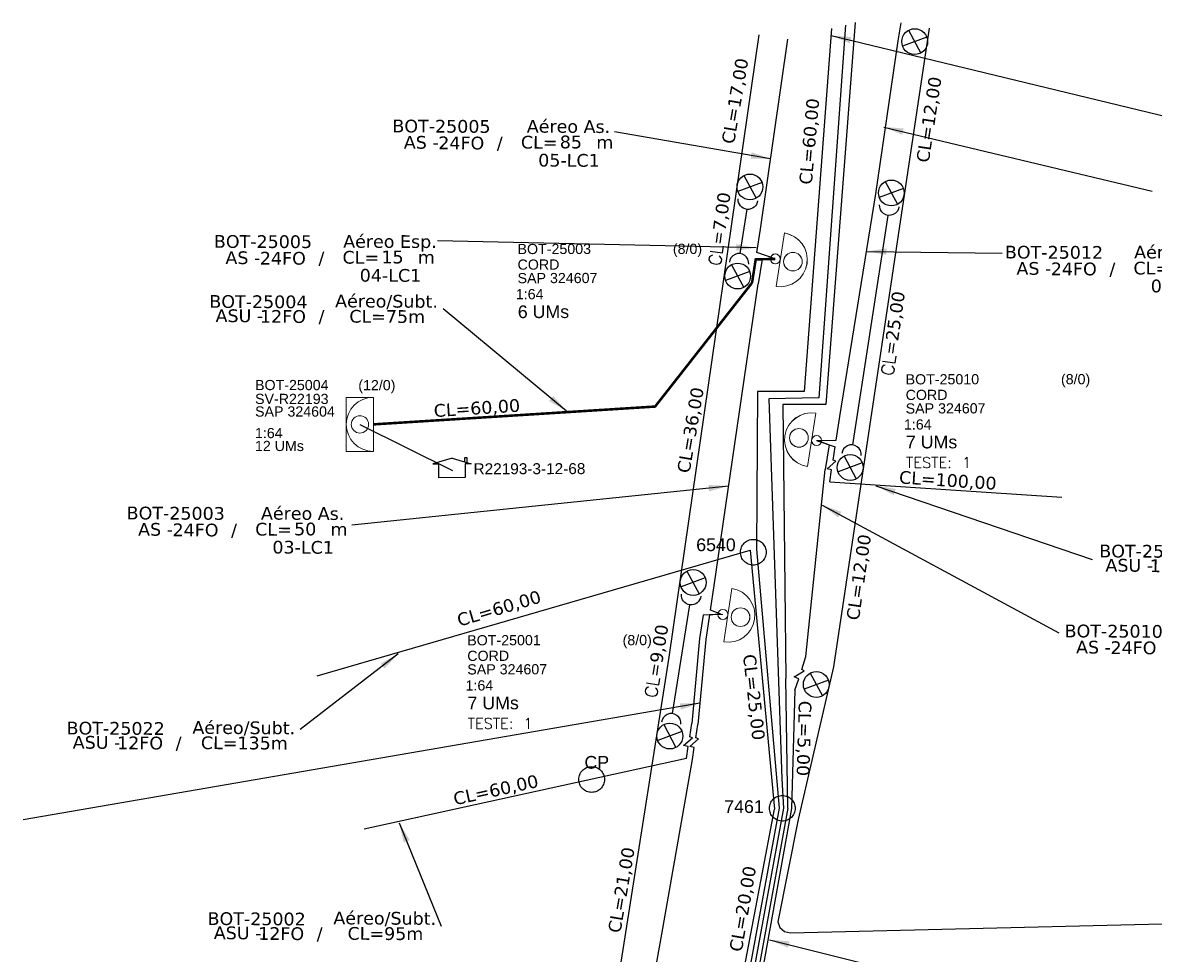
# Model space of a CAD drawing. Extents: x -89 to 749, y 705 to 1299.
# Drawn here: x 13.7 to 128, y 882.7 to 976.8 of the extents above; entities that cross this region are included whole.
import ezdxf
from ezdxf.enums import TextEntityAlignment as Align

# ---------------------------------------------------------------- set-up
doc = ezdxf.new("R2010")
doc.units = 0
doc.linetypes.add('PHANTOM2', pattern=[1.25, 0.625, -0.125, 0.125, -0.125, 0.125, -0.125])
for name, color, linetype in [('10.1-Caixas Subterrâneas', 5, 'Continuous'), ('10.4-Postes', 1, 'Continuous'), ('CAP a instalar', 1, 'Continuous'), ('celulas gpon', 7, 'Continuous'), ('label_cabos', 7, 'Continuous'), ('Legenda', 1, 'Continuous'), ('QUADRA', 7, 'Continuous'), ('Subida Lateral', 5, 'Continuous'), ('surveys legendas', 7, 'Continuous')]:
    doc.layers.add(name, color=color, linetype=linetype)
for name, color, linetype, lineweight in [("20.0-LEGENDA DOS CDO'S", 1, 'Continuous', 0), ('20.1-CDO_INTERIOR', 1, 'Continuous', 0), ('20.2-CDO_POSTE', 1, 'Continuous', 5), ('20.6-CORDOALHA_SUPORTE', 7, 'Continuous', 25), ('CORDOALHA_SUPORTE', 7, 'Continuous', 25)]:
    doc.layers.add(name, color=color, linetype=linetype, lineweight=lineweight)
doc.layers.add('DROP DE CLIENTE', color=140, linetype='Continuous', plot=False)
doc.layers.add('EXTRA', color=50, linetype='Continuous', plot=False)
doc.styles.add('ARIAL', font='arial.ttf')
doc.styles.add('DIGICADE', font='arial.ttf')
doc.styles.add('ROMANS', font='romans')
doc.styles.add('siredit', font='verdana.ttf')
doc.styles.get("Standard").update_dxf_attribs({"font": 'arial.ttf'})
doc.linetypes.add('FENCELINE1', pattern='A,0.25,-0.1,[133,ltypeshp.shx,S=0.1,R=0,X=-0.1,Y=0],-0.1,1', length=1.45)
doc.dimstyles.new('CC', dxfattribs={"dimtxt": 1, "dimasz": 2, "dimexe": 0.18, "dimexo": 0.0625, "dimgap": 0.09, "dimtad": 0, "dimdec": 0, "dimrnd": 1, "dimzin": 0, "dimdsep": 46, "dimtxsty": 'siredit', "dimblk": 'NONE', "dimcen": 0, "dimse1": 1, "dimse2": 1, "dimsd1": 1, "dimsd2": 1, "dimclrt": 7, "dimadec": 0, "dimazin": 0, "dimtfac": 1, "dimtdec": 0, "dimtofl": 0, "dimtmove": 0, "dimatfit": 3, "dimfxl": 0, "dimtolj": 1, "dimtzin": 0, "dimarcsym": 0})

# ---------------------------------------------------------------- blocks, each defined once
blk = doc.blocks.new('POSTE_CELULA_9')
at = {"layer": '10.4-Postes', "color": 10}
for points in [[(-98.28, 125.14), (-100.92, 124.16)], [(-100.27, 125.89), (-98.93, 123.41)]]:
    blk.add_lwpolyline(points, dxfattribs=at)
blk.add_circle((-99.6, 124.65), 1.41, dxfattribs=at)
blk = doc.blocks.new('SURVEY_SURVEY')
for p, q in [((0, 0.00001521), (-0.00001508, 0.0000108)), ((-0.00001508, 0.0000108), (-0.00001035, 0.0000108)), ((-0.00001034, 0), (-0.00001034, 0.00001077)), ((0, 0.00001521), (0.00001508, 0.0000108)), ((0.00001012, 0.00001587), (0.00001171, 0.00001587)), ((0.00001012, 0.00001232), (0.00001012, 0.00001587)), ((0.00001034, 0.00001081), (0.00001034, 0)), ((0.00001508, 0.0000108), (0.00001034, 0.0000108)), ((0.00001171, 0.00001587), (0.0000117, 0.00001187)), ((0.00001034, 0), (-0.00001034, 0))]:
    blk.add_line(p, q)
blk = doc.blocks.new('*U66')
at = {"color": 0}
blk.add_line((2.145, -0.582), (-2.104, -0.684), dxfattribs=at)
for centre, radius in [((-0.004, 0.376), 0.733), ((0.03, -1.026), 0.393)]:
    blk.add_circle(centre, radius, dxfattribs=at)
blk.add_arc((0.02, -0.633), 2.125, 1.37817, 181.37817, dxfattribs=at)
blk = doc.blocks.new('Inst CDOE-8 CAIXA DIST OPT CDOE 48F_8D C_SPL OPTAP')
at = {"layer": "20.0-LEGENDA DOS CDO'S", "color": 0}
for tag, p, style, flags in [('ID_ATIVIDADE', (0.12, 6.472), 'ARIAL', 3), ('FATOR', (7.921, 6.472), 'ARIAL', 1), ('QTDE', (0.235, -0.97), 'DIGICADE', 3)]:
    blk.add_attdef(tag, p, '', height=0.8, rotation=0.11799, dxfattribs=dict(at, style=style, flags=flags))
at = {"layer": "20.0-LEGENDA DOS CDO'S", "color": 0, "style": 'ARIAL'}
for tag, p, height in [('FID', (0.12, 5.248), 0.8), ('CORDOALHA', (0.122, 4.023), 0.8), ('SAP', (0.124, 2.961), 0.8), ('1:XX', (-0.012, 1.7), 0.8), ('UMS', (0.141, 0.217), 1)]:
    blk.add_attdef(tag, p, '', height=height, rotation=0.11799, dxfattribs=at)
blk.add_attdef('FIBRAS_UTILIZADAS', text='', height=0.8, rotation=0.11799, dxfattribs=at).set_placement((13.479, 5.263), align=Align.CENTER)
blk = doc.blocks.new('Teste  FTTH')
at = {"color": 0, "lineweight": 0, "style": 'ROMANS'}
for tag, p in [('TESTE', (-2.302, -0.29)), ('QTDE', (0.212, -0.29))]:
    blk.add_attdef(tag, p, '', height=0.48, dxfattribs=at)
for tag, p, flags in [('FID', (-2.227, -1.253), 1), ('FATOR', (-2.227, -2.028), 3), ('ID_ATIVIDADE', (-2.227, -2.716), 3)]:
    blk.add_attdef(tag, p, '', height=0.48, dxfattribs=dict(at, flags=flags))
blk = doc.blocks.new('MHMZ')
at = {"linetype": 'PHANTOM2'}
blk.add_circle((-0.00000001, 0), 0.00001012, dxfattribs=at)
blk = doc.blocks.new('Inst CORD ALUMINIO 4.8 MM 3F')
at = {"layer": '20.6-CORDOALHA_SUPORTE', "color": 0, "lineweight": 0, "style": 'ROMANS'}
blk.add_attdef('LANCE', text='', height=1, dxfattribs=at).set_placement((-0.538, -2.215), align=Align.RIGHT)
at = {"layer": '20.6-CORDOALHA_SUPORTE', "color": 0, "style": 'siredit'}
blk.add_attdef('QTDE', (-0.538, -2.215), '', height=1, rotation=359.69001, dxfattribs=at)
at = {"layer": '20.6-CORDOALHA_SUPORTE', "color": 0, "lineweight": 0, "style": 'ROMANS'}
for tag, p, flags in [('FATOR', (-5.196, -4.442), 3), ('ID_ATIVIDADE', (-5.201, -6.669), 3), ('FID', (-5.201, -8.896), 1)]:
    blk.add_attdef(tag, p, '', height=1, dxfattribs=dict(at, flags=flags))
blk = doc.blocks.new('_None')
blk = doc.blocks.new('LEGENDA DOS CABOS')
at = {"layer": 'EXTRA', "color": 0, "style": 'siredit'}
for tag, p in [('ID', (4.601, 0.974)), ('XX', (9.03, 0.974))]:
    blk.add_attdef(tag, text='', height=0.48, rotation=359.69001, dxfattribs=at).set_placement(p, align=Align.MIDDLE_CENTER)
at = {"layer": 'Legenda', "color": 0, "style": 'siredit'}
for tag, p in [('TIPO_CABO', (1.314, -0.005)), ('CABO', (4.686, -0.052)), ('/', (6.809, -0.052)), ('METROS', (10.034, -0.052))]:
    blk.add_attdef(tag, text='', height=0.8, rotation=359.69001, dxfattribs=at).set_placement(p, align=Align.MIDDLE_CENTER)
blk = doc.blocks.new('Inst CB AS CFOA-SM-AS-80-TS-24')
at = {"layer": 'label_cabos', "color": 0, "style": 'siredit'}
for tag, flags, p in [('ID_ATIVIDADE', 3, (1.314, 2.672)), ('FATOR', 1, (11.56, 2.551))]:
    blk.add_attdef(tag, text='', height=1, rotation=359.69001, dxfattribs=dict(at, flags=flags)).set_placement(p, align=Align.MIDDLE_CENTER)
for tag, p in [('DESTINO_CABO', (3.131, 1.262)), ('TIPO_CABO', (13.108, 1.245)), ('TIPO_CABO', (1.762, -0.005)), ('CABO', (4.686, -0.052)), ('/', (7.714, -0.052)), ('LANCE', (10.809, 0.002)), ('UND', (15.964, 0.002)), ('FID', (13.148, -1.414))]:
    blk.add_attdef(tag, text='', height=1, rotation=359.69001, dxfattribs=at).set_placement(p, align=Align.MIDDLE_CENTER)
blk.add_attdef('QTDE', (12.429, -0.475), '', height=1, rotation=359.69001, dxfattribs=at)
blk = doc.blocks.new('Inst CB ESP CFOA-SM-AS-80-TS-24')
at = {"layer": 'label_cabos', "color": 0, "style": 'siredit'}
for tag, flags, p in [('ID_ATIVIDADE', 3, (1.314, 2.672)), ('FATOR', 1, (11.56, 2.551))]:
    blk.add_attdef(tag, text='', height=1, rotation=359.69001, dxfattribs=dict(at, flags=flags)).set_placement(p, align=Align.MIDDLE_CENTER)
for tag, p in [('DESTINO_CABO', (3.131, 1.262)), ('TIPO_CABO', (13.108, 1.245)), ('TIPO_CABO', (1.762, -0.005)), ('CABO', (4.686, -0.052)), ('/', (7.714, -0.052)), ('LANCE', (10.809, 0.002)), ('UND', (15.964, 0.002)), ('FID', (13.148, -1.414))]:
    blk.add_attdef(tag, text='', height=1, rotation=359.69001, dxfattribs=at).set_placement(p, align=Align.MIDDLE_CENTER)
blk.add_attdef('QTDE', (12.429, -0.475), '', height=1, rotation=359.69001, dxfattribs=at)

msp = doc.modelspace()

# ---------------------------------------------------------------- linework, layer by layer
at = {"layer": '20.1-CDO_INTERIOR', "color": 1, "lineweight": 18}
msp.add_lwpolyline([(46.39, 933.52), (46.39, 938.98), (49.12, 938.98), (49.12, 933.52)], close=True, dxfattribs=at)
msp.add_circle((47.76, 936.25), 0.874, dxfattribs=at)
msp.add_arc((49.12, 936.25), 2.73, 90.0276, 270.0276, dxfattribs=at)
at = {"layer": 'CAP a instalar', "color": 8, "linetype": 'FENCELINE1', "ltscale": 3}
for points in [[(96.82, 976.58), (94.13, 938.92), (89.05, 938.82), (90.37, 900.47), (90.55, 897.48), (86.58, 875.85), (106.57, 856.83), (110.12, 856.75), (112.17, 856.24)], [(95.39, 976.23), (92.65, 939.56), (87.92, 939.56), (87.82, 923.65), (90.11, 897.5), (86.1, 875.72), (106.52, 856.31), (109.94, 856.31), (112.17, 856.24)], [(95.23, 930.44), (118.65, 928.9)], [(43.46, 910.85), (87.19, 923.56), (89.63, 897.39)], [(90.99, 897.49), (90.77, 910.59)], [(80.75, 902.51), (48.18, 895.36)], [(112.17, 856.24), (109.61, 855.96), (106.19, 855.96), (85.5, 875.59), (89.63, 897.39)], [(90.99, 897.49), (87.07, 875.99), (106.76, 857.18), (110.27, 857.18), (112.17, 856.24)]]:
    msp.add_lwpolyline(points, dxfattribs=at)
at = {"layer": 'CAP a instalar', "color": 252, "linetype": 'FENCELINE1', "ltscale": 3}
for points in [[(97.77, 976.82), (94.84, 938.27), (90.48, 938.27), (90.77, 910.59)], [(84.43, 917.05), (82.45, 917), (82.08, 914.64)], [(82.08, 914.64), (81.28, 906.04)]]:
    msp.add_lwpolyline(points, dxfattribs=at)
at = {"layer": 'CAP a instalar', "color": 7, "linetype": 'FENCELINE1', "ltscale": 3}
for points in [[(96.24, 937.03), (99.89, 959.54), (102.13, 974.97), (102.42, 976.79)], [(88.21, 955.97), (88.21, 955.97), (91, 975.14)], [(89.72, 952.96), (87.85, 953.6), (88.21, 955.97)], [(89.5, 952.99), (88.38, 952.92), (88, 950.44)], [(83.54, 919.97), (88, 950.44)], [(93.89, 934.62), (95.87, 934.67), (96.24, 937.03)], [(94.11, 934.58), (95.16, 934.18), (94.77, 931.7)], [(92.8, 912.8), (94.77, 931.7)], [(84.21, 917.09), (83.16, 917.49), (83.54, 919.97)], [(84.21, 917.09), (83.09, 917.02), (82.7, 914.54)], [(82.7, 914.54), (81.9, 905.94)], [(91.7, 909.4), (91.34, 897.45), (87.52, 876.12), (107, 857.62)], [(105.87, 855.62), (86.84, 873.67), (81.5, 847), (71.63, 847.8), (78.25, 884.77), (81.34, 902.41)]]:
    msp.add_lwpolyline(points, dxfattribs=at)
at = {"layer": 'CAP a instalar', "color": 1, "linetype": 'FENCELINE1', "ltscale": 3, "const_width": 0.257}
for points in [[(89.72, 952.96), (87.74, 952.91), (87.37, 950.54)], [(49.12, 936.25), (77.58, 938.05), (87.37, 950.54)]]:
    msp.add_lwpolyline(points, dxfattribs=at)
at = {"layer": 'CORDOALHA_SUPORTE'}
for points in [[(87.93, 958.84, -1), (85.98, 959.04)], [(102.21, 958.23, -1), (100.26, 958.43)], [(87.03, 952.42, 1), (85.08, 952.63)], [(98.39, 933.1, 1), (96.44, 933.3)], [(82.19, 918.9, -1), (80.24, 919.1)], [(80.18, 905.97, 1), (78.23, 906.17)]]:
    msp.add_lwpolyline(points, format="xyb", dxfattribs=at)
for points in [[(86.86, 957.97), (86.15, 953.5)], [(101.09, 957.36), (97.52, 934.17)], [(81.06, 918.03), (79.3, 907.05)]]:
    msp.add_lwpolyline(points, dxfattribs=at)
at = {"layer": 'DROP DE CLIENTE'}
msp.add_lwpolyline([(47.76, 936.25), (57.12, 931.59)], dxfattribs=at)
at = {"layer": 'QUADRA', "color": 4}
for points in [[(105.27, 976.27), (95.61, 911.76), (92.02, 896.34), (89.99, 886.03), (90.17, 885.46), (90.64, 885.04), (91.25, 884.9), (144.07, 886.18), (191.75, 888.7), (199.53, 889.06)], [(105.27, 976.27), (95.61, 911.76), (92.02, 896.34), (89.99, 886.03), (90.17, 885.46), (90.64, 885.04), (91.25, 884.9), (144.07, 886.18), (191.75, 888.7), (199.53, 889.06)], [(-22.68, 861.13), (12.29, 856.17), (60.21, 849.79), (67.56, 848.46), (68.21, 848.5), (68.74, 848.84), (69.03, 849.44), (78.99, 912.75), (88.09, 975.58)], [(-22.68, 861.13), (12.29, 856.17), (60.21, 849.79), (67.56, 848.46), (68.21, 848.5), (68.74, 848.84), (69.03, 849.44), (78.99, 912.75), (88.09, 975.58)]]:
    msp.add_lwpolyline(points, dxfattribs=at)
at = {"layer": 'Subida Lateral', "color": 252}
for points in [[(93.89, 934.62), (95.76, 933.97), (95.76, 933.97)], [(95.23, 930.44), (95.41, 931.65), (94.95, 931.75), (95.82, 932.52), (95.57, 932.62), (95.76, 933.97)], [(80.75, 902.51), (80.92, 903.72), (80.46, 903.82), (81.34, 904.59), (81.08, 904.69), (81.28, 906.04)]]:
    msp.add_lwpolyline(points, dxfattribs=at)
at = {"layer": 'Subida Lateral', "color": 7, "linetype": 'FENCELINE1', "ltscale": 60}
for points in [[(91.7, 909.4), (92.08, 910.57), (91.64, 910.75), (92.63, 911.37), (92.39, 911.51), (92.8, 912.8)], [(81.34, 902.41), (81.53, 903.62), (81.07, 903.73), (81.95, 904.5), (81.7, 904.6), (81.9, 905.94)]]:
    msp.add_lwpolyline(points, dxfattribs=at)

# ---------------------------------------------------------------- block references
at = {"xscale": 0.9253067043373905, "yscale": 0.9253067043373905, "zscale": 0.9253067043373905}
for p in [(195.96, 859.56), (179.32, 844.89), (193.6, 844.28), (178.08, 835.89), (189.44, 816.56), (173.58, 804.95), (186.02, 794.64), (171.23, 789.44)]:
    msp.add_blockref('POSTE_CELULA_9', p, dxfattribs=at)
at = {"color": 0, "lineweight": 0}
ref = msp.add_blockref('Inst CORD ALUMINIO 4.8 MM 3F', (72.03, 911.53), dxfattribs=dict(at, xscale=1.285148200468598, yscale=1.285148200468598, zscale=1.285148200468598, rotation=82.51092582893759))
ref.add_attrib('QTDE', '7,00', (84.68, 955.71), dxfattribs={"layer": '20.6-CORDOALHA_SUPORTE', "color": 0, "height": 1.285, "rotation": 82.2009, "style": 'siredit'})
ref.add_attrib('LANCE', 'CL=', dxfattribs={"layer": '20.6-CORDOALHA_SUPORTE', "color": 0, "lineweight": 0, "height": 1.285, "rotation": 82.5109, "style": 'ROMANS'}).set_placement((84.68, 955.71), align=Align.RIGHT)
ref = msp.add_blockref('Inst CORD ALUMINIO 4.8 MM 3F', (92.59, 900.55), dxfattribs=dict(at, xscale=1.285148200468597, yscale=1.285148200468598, zscale=1.285148200468598, rotation=82.30169314510297))
ref.add_attrib('QTDE', '25,00', (102.12, 944.6), dxfattribs={"layer": '20.6-CORDOALHA_SUPORTE', "color": 0, "height": 1.285, "rotation": 81.9917, "style": 'siredit'})
ref.add_attrib('LANCE', 'CL=', dxfattribs={"layer": '20.6-CORDOALHA_SUPORTE', "color": 0, "lineweight": 0, "height": 1.285, "rotation": 82.3017, "style": 'ROMANS'}).set_placement((102.12, 944.6), align=Align.RIGHT)
ref = msp.add_blockref('Inst CORD ALUMINIO 4.8 MM 3F', (70.64, 911.1), dxfattribs=dict(at, xscale=1.285148200468598, yscale=1.285148200468598, zscale=1.285148200468598, rotation=81.04936588620298))
ref.add_attrib('QTDE', '9,00', (78.3, 912.06), dxfattribs={"layer": '20.6-CORDOALHA_SUPORTE', "color": 0, "height": 1.285, "rotation": 80.7394, "style": 'siredit'})
ref.add_attrib('LANCE', 'CL=', dxfattribs={"layer": '20.6-CORDOALHA_SUPORTE', "color": 0, "lineweight": 0, "height": 1.285, "rotation": 81.0494, "style": 'ROMANS'}).set_placement((78.3, 912.06), align=Align.RIGHT)
at = {"layer": '10.1-Caixas Subterrâneas', "xscale": 128514.8200468598, "yscale": 128514.8200468598, "zscale": 128514.8200468598}
for p in [(87.5, 923.34), (71.17, 900.39), (90.43, 897.48)]:
    msp.add_blockref('MHMZ', p, dxfattribs=at)
at = {"layer": "20.0-LEGENDA DOS CDO'S", "color": 5, "lineweight": 0, "xscale": 1.285148200468598, "yscale": 1.285148200468598, "zscale": 1.285148200468598}
msp.add_blockref('Inst CDOE-8 CAIXA DIST OPT CDOE 48F_8D C_SPL OPTAP', (63.53, 946.7), dxfattribs=at).add_auto_attribs({'FID': 'BOT-25003', 'CORDOALHA': 'CORD', 'SAP': 'SAP 324607', '1:XX': '1:64', 'UMS': '6 UMs', 'FIBRAS_UTILIZADAS': '(8/0)'})
at = {"layer": "20.0-LEGENDA DOS CDO'S", "color": 7, "lineweight": 0, "xscale": 1.285148200468598, "yscale": 1.285148200468598, "zscale": 1.285148200468598}
for p, values in [((102.73, 933.54), {'FID': 'BOT-25010', 'CORDOALHA': 'CORD', 'SAP': 'SAP 324607', '1:XX': '1:64', 'UMS': '7 UMs', 'FIBRAS_UTILIZADAS': '(8/0)'}), ((58.45, 907.19), {'FID': 'BOT-25001', 'CORDOALHA': 'CORD', 'SAP': 'SAP 324607', '1:XX': '1:64', 'UMS': '7 UMs', 'FIBRAS_UTILIZADAS': '(8/0)'})]:
    msp.add_blockref('Inst CDOE-8 CAIXA DIST OPT CDOE 48F_8D C_SPL OPTAP', p, dxfattribs=at).add_auto_attribs(values)
at = {"layer": "20.0-LEGENDA DOS CDO'S", "color": 7, "lineweight": 0, "xscale": 2.24965192492028, "yscale": 2.24965192492028, "zscale": 2.24965192492028, "rotation": 3.126797674058592e-05}
for p in [(108.1, 932.51), (63.82, 906.16)]:
    msp.add_blockref('Teste  FTTH', p, dxfattribs=at).add_auto_attribs({'TESTE': 'TESTE:', 'QTDE': '1'})
at = {"layer": '20.2-CDO_POSTE', "color": 5, "yscale": 1.285148200468598, "zscale": 1.285148200468598}
for p, xscale, rotation in [((91.03, 952.76), 1.285148200468598, 259.8382779324186), ((91.02, 952.75), -1.285148200468597, 262.5946118285412)]:
    msp.add_blockref('*U66', p, dxfattribs=dict(at, xscale=xscale, rotation=rotation))
at = {"layer": '20.2-CDO_POSTE', "xscale": 1.285148200468598, "yscale": 1.285148200468598, "zscale": 1.285148200468598}
for p, rotation in [((92.58, 934.81), 79.83827793241863), ((85.73, 916.86), 259.8382779324186)]:
    msp.add_blockref('*U66', p, dxfattribs=dict(at, rotation=rotation))
at = {"layer": '20.2-CDO_POSTE', "color": 7, "yscale": 1.285148200468598, "zscale": 1.285148200468598}
for p, xscale, rotation in [((92.59, 934.82), -1.285148200468598, 82.59461182854118), ((85.73, 916.85), -1.285148200468597, 262.5946118285412)]:
    msp.add_blockref('*U66', p, dxfattribs=dict(at, xscale=xscale, rotation=rotation))
at = {"layer": 'label_cabos'}
ref = msp.add_blockref('Inst CB AS CFOA-SM-AS-80-TS-24', (51.98, 964.74), dxfattribs=dict(at, xscale=1.285148200468598, yscale=1.285148200468598, zscale=1.285148200468598))
ref.add_attrib('DESTINO_CABO', 'BOT-25005', dxfattribs={"color": 0, "height": 1.285, "rotation": 359.69, "style": 'siredit'}).set_placement((56, 966.36), align=Align.MIDDLE_CENTER)
ref.add_attrib('TIPO_CABO', 'Aéreo As.', dxfattribs={"color": 0, "height": 1.285, "rotation": 359.69, "style": 'siredit'}).set_placement((68.83, 966.34), align=Align.MIDDLE_CENTER)
ref.add_attrib('CABO', '24FO', dxfattribs={"color": 0, "height": 1.285, "rotation": 359.69, "style": 'siredit'}).set_placement((58, 964.67), align=Align.MIDDLE_CENTER)
ref.add_attrib('/', '/', dxfattribs={"color": 0, "height": 1.29, "rotation": 359.69, "style": 'siredit'}).set_placement((61.89, 964.67), align=Align.MIDDLE_CENTER)
ref.add_attrib('TIPO_CABO', 'AS - ', dxfattribs={"color": 0, "height": 1.285, "rotation": 359.69, "style": 'siredit'}).set_placement((54.24, 964.73), align=Align.MIDDLE_CENTER)
ref.add_attrib('FID', '05-LC1', dxfattribs={"color": 0, "height": 1.285, "rotation": 359.69, "style": 'siredit'}).set_placement((68.88, 962.92), align=Align.MIDDLE_CENTER)
ref.add_attrib('LANCE', 'CL=', dxfattribs={"color": 0, "height": 1.285, "rotation": 359.69, "style": 'siredit'}).set_placement((65.87, 964.74), align=Align.MIDDLE_CENTER)
ref.add_attrib('QTDE', '85', (67.95, 964.13), dxfattribs={"color": 0, "height": 1.285, "rotation": 359.69, "style": 'siredit'})
ref.add_attrib('UND', 'm', dxfattribs={"color": 0, "height": 1.29, "rotation": 359.69, "style": 'siredit'}).set_placement((72.5, 964.74), align=Align.MIDDLE_CENTER)
ref = msp.add_blockref('Inst CB ESP CFOA-SM-AS-80-TS-24', (33.95, 953.08), dxfattribs=dict(at, xscale=1.285148200468598, yscale=1.285148200468598, zscale=1.285148200468598, rotation=0.1315642785740552))
ref.add_attrib('DESTINO_CABO', 'BOT-25005', dxfattribs={"color": 0, "height": 1.285, "rotation": 359.8216, "style": 'siredit'}).set_placement((37.97, 954.71), align=Align.MIDDLE_CENTER)
ref.add_attrib('TIPO_CABO', 'Aéreo Esp.', dxfattribs={"color": 0, "height": 1.285, "rotation": 359.8216, "style": 'siredit'}).set_placement((50.8, 954.72), align=Align.MIDDLE_CENTER)
ref.add_attrib('CABO', '24FO', dxfattribs={"color": 0, "height": 1.285, "rotation": 359.8216, "style": 'siredit'}).set_placement((39.98, 953.03), align=Align.MIDDLE_CENTER)
ref.add_attrib('/', '/', dxfattribs={"color": 0, "height": 1.29, "rotation": 359.8216, "style": 'siredit'}).set_placement((43.87, 953.04), align=Align.MIDDLE_CENTER)
ref.add_attrib('TIPO_CABO', 'AS - ', dxfattribs={"color": 0, "height": 1.285, "rotation": 359.8216, "style": 'siredit'}).set_placement((36.22, 953.08), align=Align.MIDDLE_CENTER)
ref.add_attrib('FID', '04-LC1', dxfattribs={"color": 0, "height": 1.285, "rotation": 359.8216, "style": 'siredit'}).set_placement((50.85, 951.3), align=Align.MIDDLE_CENTER)
ref.add_attrib('LANCE', 'CL=', dxfattribs={"color": 0, "height": 1.285, "rotation": 359.8216, "style": 'siredit'}).set_placement((47.85, 953.12), align=Align.MIDDLE_CENTER)
ref.add_attrib('QTDE', '15', (49.93, 952.51), dxfattribs={"color": 0, "height": 1.285, "rotation": 359.8216, "style": 'siredit'})
ref.add_attrib('UND', 'm', dxfattribs={"color": 0, "height": 1.29, "rotation": 359.8216, "style": 'siredit'}).set_placement((54.47, 953.13), align=Align.MIDDLE_CENTER)
ref = msp.add_blockref('Inst CB ESP CFOA-SM-AS-80-TS-24', (113.85, 952), dxfattribs=dict(at, xscale=1.285148200468598, yscale=1.285148200468598, zscale=1.285148200468598, rotation=0.1315642785740552))
ref.add_attrib('DESTINO_CABO', 'BOT-25012', dxfattribs={"color": 0, "height": 1.285, "rotation": 359.8216, "style": 'siredit'}).set_placement((117.87, 953.63), align=Align.MIDDLE_CENTER)
ref.add_attrib('TIPO_CABO', 'Aéreo Esp.', dxfattribs={"color": 0, "height": 1.285, "rotation": 359.8216, "style": 'siredit'}).set_placement((130.69, 953.64), align=Align.MIDDLE_CENTER)
ref.add_attrib('CABO', '24FO', dxfattribs={"color": 0, "height": 1.285, "rotation": 359.8216, "style": 'siredit'}).set_placement((119.87, 951.95), align=Align.MIDDLE_CENTER)
ref.add_attrib('/', '/', dxfattribs={"color": 0, "height": 1.29, "rotation": 359.8216, "style": 'siredit'}).set_placement((123.77, 951.95), align=Align.MIDDLE_CENTER)
ref.add_attrib('TIPO_CABO', 'AS - ', dxfattribs={"color": 0, "height": 1.285, "rotation": 359.8216, "style": 'siredit'}).set_placement((116.12, 952), align=Align.MIDDLE_CENTER)
ref.add_attrib('FID', '03-LC2', dxfattribs={"color": 0, "height": 1.285, "rotation": 359.8216, "style": 'siredit'}).set_placement((130.75, 950.22), align=Align.MIDDLE_CENTER)
ref.add_attrib('LANCE', 'CL=', dxfattribs={"color": 0, "height": 1.285, "rotation": 359.8216, "style": 'siredit'}).set_placement((127.74, 952.03), align=Align.MIDDLE_CENTER)
ref.add_attrib('QTDE', '30', (129.83, 951.42), dxfattribs={"color": 0, "height": 1.285, "rotation": 359.8216, "style": 'siredit'})
ref.add_attrib('UND', 'm', dxfattribs={"color": 0, "height": 1.29, "rotation": 359.8216, "style": 'siredit'}).set_placement((134.37, 952.05), align=Align.MIDDLE_CENTER)
at = {"layer": 'label_cabos', "color": 0, "lineweight": 0}
ref = msp.add_blockref('LEGENDA DOS CABOS', (32.07, 946.54), dxfattribs=dict(at, xscale=1.285148200468598, yscale=1.285148200468598, zscale=1.285148200468598))
ref.add_attrib('ID', 'BOT-25004', dxfattribs={"color": 0, "height": 1.285, "rotation": 359.69, "style": 'siredit'}).set_placement((37.51, 948.64), align=Align.MIDDLE_CENTER)
ref.add_attrib('CABO', '12FO', dxfattribs={"color": 0, "height": 1.285, "rotation": 359.69, "style": 'siredit'}).set_placement((39.99, 947.15), align=Align.MIDDLE_CENTER)
ref.add_attrib('METROS', 'CL=75m', dxfattribs={"color": 0, "height": 1.285, "rotation": 359.69, "style": 'siredit'}).set_placement((50.52, 947.15), align=Align.MIDDLE_CENTER)
ref.add_attrib('XX', 'Aéreo/Subt.', dxfattribs={"color": 0, "height": 1.2851, "rotation": 359.69, "style": 'siredit'}).set_placement((50.45, 948.69), align=Align.MIDDLE_CENTER)
ref.add_attrib('/', '/', dxfattribs={"color": 0, "height": 1.29, "rotation": 359.69, "style": 'siredit'}).set_placement((43.88, 947.15), align=Align.MIDDLE_CENTER)
ref.add_attrib('TIPO_CABO', 'ASU -', dxfattribs={"color": 0, "height": 1.285, "rotation": 359.69, "style": 'siredit'}).set_placement((35.59, 947.22), align=Align.MIDDLE_CENTER)
at = {"layer": 'label_cabos'}
ref = msp.add_blockref('Inst CB AS CFOA-SM-AS-80-TS-24', (25.13, 925.66), dxfattribs=dict(at, xscale=1.285148200468598, yscale=1.285148200468598, zscale=1.285148200468598))
ref.add_attrib('DESTINO_CABO', 'BOT-25003', dxfattribs={"color": 0, "height": 1.285, "rotation": 359.69, "style": 'siredit'}).set_placement((29.16, 927.28), align=Align.MIDDLE_CENTER)
ref.add_attrib('TIPO_CABO', 'Aéreo As.', dxfattribs={"color": 0, "height": 1.285, "rotation": 359.69, "style": 'siredit'}).set_placement((41.98, 927.26), align=Align.MIDDLE_CENTER)
ref.add_attrib('CABO', '24FO', dxfattribs={"color": 0, "height": 1.285, "rotation": 359.69, "style": 'siredit'}).set_placement((31.16, 925.59), align=Align.MIDDLE_CENTER)
ref.add_attrib('/', '/', dxfattribs={"color": 0, "height": 1.29, "rotation": 359.69, "style": 'siredit'}).set_placement((35.05, 925.59), align=Align.MIDDLE_CENTER)
ref.add_attrib('TIPO_CABO', 'AS - ', dxfattribs={"color": 0, "height": 1.285, "rotation": 359.69, "style": 'siredit'}).set_placement((27.4, 925.65), align=Align.MIDDLE_CENTER)
ref.add_attrib('FID', '03-LC1', dxfattribs={"color": 0, "height": 1.285, "rotation": 359.69, "style": 'siredit'}).set_placement((42.03, 923.84), align=Align.MIDDLE_CENTER)
ref.add_attrib('LANCE', 'CL=', dxfattribs={"color": 0, "height": 1.285, "rotation": 359.69, "style": 'siredit'}).set_placement((39.03, 925.66), align=Align.MIDDLE_CENTER)
ref.add_attrib('QTDE', '50', (41.11, 925.05), dxfattribs={"color": 0, "height": 1.285, "rotation": 359.69, "style": 'siredit'})
ref.add_attrib('UND', 'm', dxfattribs={"color": 0, "height": 1.29, "rotation": 359.69, "style": 'siredit'}).set_placement((45.65, 925.66), align=Align.MIDDLE_CENTER)
at = {"layer": 'label_cabos', "color": 0, "lineweight": 0}
ref = msp.add_blockref('LEGENDA DOS CABOS', (121.95, 921.35), dxfattribs=dict(at, xscale=1.285148200468598, yscale=1.285148200468598, zscale=1.285148200468598))
ref.add_attrib('ID', 'BOT-25011', dxfattribs={"color": 0, "height": 1.285, "rotation": 359.69, "style": 'siredit'}).set_placement((127.4, 923.44), align=Align.MIDDLE_CENTER)
ref.add_attrib('CABO', '12FO', dxfattribs={"color": 0, "height": 1.285, "rotation": 359.69, "style": 'siredit'}).set_placement((129.87, 921.96), align=Align.MIDDLE_CENTER)
ref.add_attrib('METROS', 'CL=125m', dxfattribs={"color": 0, "height": 1.285, "rotation": 359.69, "style": 'siredit'}).set_placement((140.4, 921.96), align=Align.MIDDLE_CENTER)
ref.add_attrib('XX', 'Aéreo/Subt.', dxfattribs={"color": 0, "height": 1.2851, "rotation": 359.69, "style": 'siredit'}).set_placement((140.34, 923.5), align=Align.MIDDLE_CENTER)
ref.add_attrib('/', '/', dxfattribs={"color": 0, "height": 1.29, "rotation": 359.69, "style": 'siredit'}).set_placement((133.76, 921.96), align=Align.MIDDLE_CENTER)
ref.add_attrib('TIPO_CABO', 'ASU -', dxfattribs={"color": 0, "height": 1.285, "rotation": 359.69, "style": 'siredit'}).set_placement((125.47, 922.02), align=Align.MIDDLE_CENTER)
at = {"layer": 'label_cabos'}
ref = msp.add_blockref('Inst CB AS CFOA-SM-AS-80-TS-24', (119.88, 913.75), dxfattribs=dict(at, xscale=1.285148200468598, yscale=1.285148200468598, zscale=1.285148200468598))
ref.add_attrib('DESTINO_CABO', 'BOT-25010', dxfattribs={"color": 0, "height": 1.285, "rotation": 359.69, "style": 'siredit'}).set_placement((123.9, 915.37), align=Align.MIDDLE_CENTER)
ref.add_attrib('TIPO_CABO', 'Aéreo As.', dxfattribs={"color": 0, "height": 1.285, "rotation": 359.69, "style": 'siredit'}).set_placement((136.73, 915.35), align=Align.MIDDLE_CENTER)
ref.add_attrib('CABO', '24FO', dxfattribs={"color": 0, "height": 1.285, "rotation": 359.69, "style": 'siredit'}).set_placement((125.9, 913.69), align=Align.MIDDLE_CENTER)
ref.add_attrib('/', '/', dxfattribs={"color": 0, "height": 1.29, "rotation": 359.69, "style": 'siredit'}).set_placement((129.79, 913.69), align=Align.MIDDLE_CENTER)
ref.add_attrib('TIPO_CABO', 'AS - ', dxfattribs={"color": 0, "height": 1.285, "rotation": 359.69, "style": 'siredit'}).set_placement((122.14, 913.75), align=Align.MIDDLE_CENTER)
ref.add_attrib('FID', '02-LC2', dxfattribs={"color": 0, "height": 1.285, "rotation": 359.69, "style": 'siredit'}).set_placement((136.78, 911.93), align=Align.MIDDLE_CENTER)
ref.add_attrib('LANCE', 'CL=', dxfattribs={"color": 0, "height": 1.285, "rotation": 359.69, "style": 'siredit'}).set_placement((133.77, 913.75), align=Align.MIDDLE_CENTER)
ref.add_attrib('QTDE', '20', (135.85, 913.14), dxfattribs={"color": 0, "height": 1.285, "rotation": 359.69, "style": 'siredit'})
ref.add_attrib('UND', 'm', dxfattribs={"color": 0, "height": 1.29, "rotation": 359.69, "style": 'siredit'}).set_placement((140.4, 913.75), align=Align.MIDDLE_CENTER)
at = {"layer": 'label_cabos', "color": 0, "lineweight": 0}
ref = msp.add_blockref('LEGENDA DOS CABOS', (17.64, 903.47), dxfattribs=dict(at, xscale=1.285148200468598, yscale=1.285148200468598, zscale=1.285148200468598))
ref.add_attrib('ID', 'BOT-25022', dxfattribs={"color": 0, "height": 1.285, "rotation": 359.69, "style": 'siredit'}).set_placement((23.09, 905.56), align=Align.MIDDLE_CENTER)
ref.add_attrib('CABO', '12FO', dxfattribs={"color": 0, "height": 1.285, "rotation": 359.69, "style": 'siredit'}).set_placement((25.56, 904.08), align=Align.MIDDLE_CENTER)
ref.add_attrib('METROS', 'CL=135m', dxfattribs={"color": 0, "height": 1.285, "rotation": 359.69, "style": 'siredit'}).set_placement((36.09, 904.08), align=Align.MIDDLE_CENTER)
ref.add_attrib('XX', 'Aéreo/Subt.', dxfattribs={"color": 0, "height": 1.2851, "rotation": 359.69, "style": 'siredit'}).set_placement((36.03, 905.62), align=Align.MIDDLE_CENTER)
ref.add_attrib('/', '/', dxfattribs={"color": 0, "height": 1.29, "rotation": 359.69, "style": 'siredit'}).set_placement((29.45, 904.08), align=Align.MIDDLE_CENTER)
ref.add_attrib('TIPO_CABO', 'ASU -', dxfattribs={"color": 0, "height": 1.285, "rotation": 359.69, "style": 'siredit'}).set_placement((21.16, 904.14), align=Align.MIDDLE_CENTER)
ref = msp.add_blockref('LEGENDA DOS CABOS', (31.89, 884.22), dxfattribs=dict(at, xscale=1.285148200468598, yscale=1.285148200468598, zscale=1.285148200468598))
ref.add_attrib('ID', 'BOT-25002', dxfattribs={"color": 0, "height": 1.285, "rotation": 359.69, "style": 'siredit'}).set_placement((37.33, 886.32), align=Align.MIDDLE_CENTER)
ref.add_attrib('CABO', '12FO', dxfattribs={"color": 0, "height": 1.285, "rotation": 359.69, "style": 'siredit'}).set_placement((39.81, 884.83), align=Align.MIDDLE_CENTER)
ref.add_attrib('METROS', 'CL=95m', dxfattribs={"color": 0, "height": 1.285, "rotation": 359.69, "style": 'siredit'}).set_placement((50.34, 884.83), align=Align.MIDDLE_CENTER)
ref.add_attrib('XX', 'Aéreo/Subt.', dxfattribs={"color": 0, "height": 1.2851, "rotation": 359.69, "style": 'siredit'}).set_placement((50.27, 886.38), align=Align.MIDDLE_CENTER)
ref.add_attrib('/', '/', dxfattribs={"color": 0, "height": 1.29, "rotation": 359.69, "style": 'siredit'}).set_placement((43.7, 884.83), align=Align.MIDDLE_CENTER)
ref.add_attrib('TIPO_CABO', 'ASU -', dxfattribs={"color": 0, "height": 1.285, "rotation": 359.69, "style": 'siredit'}).set_placement((35.41, 884.9), align=Align.MIDDLE_CENTER)
at = {"layer": 'surveys legendas', "color": 0, "xscale": 128514.8200468597, "yscale": 128514.8200468598, "zscale": 128514.8200468598, "rotation": 0.1126642815914693}
msp.add_blockref('SURVEY_SURVEY', (57.07, 930.87), dxfattribs=at)

# ---------------------------------------------------------------- texts
at = {"layer": '10.1-Caixas Subterrâneas'}
for s, p in [('6540', (81.73, 923.45)), ('CP', (70.44, 901.48)), ('7461', (84.56, 897.01))]:
    msp.add_text(s, height=1.285, dxfattribs=at).set_placement(p)
at = {"layer": "20.0-LEGENDA DOS CDO'S", "color": 1, "style": 'ARIAL'}
for s, p in [('BOT-25004', (37.17, 939.71)), ('SV-R22193', (37.17, 938.31)), ('SAP 324604', (37.17, 937.04)), ('1:64', (37.16, 934.86)), ('12 UMs', (37.16, 933.56))]:
    msp.add_text(s, height=1.028, rotation=359.9724, dxfattribs=at).set_placement(p)
msp.add_text('            (12/0)', height=1.0281, rotation=359.9724, dxfattribs=at).set_placement((47.08, 939.7), align=Align.CENTER)
at = {"layer": 'celulas gpon', "style": 'siredit'}
for s, rotation, p in [('CL=17,00', 80.3785, (85.55, 964.5)), ('CL=12,00', 81.4439, (105.22, 962.62)), ('CL=60,00', 84.9205, (93.4, 960.42)), ('CL=36,00', 80.3785, (81.05, 931.26)), ('CL=60,00', 3.7203, (55.26, 936.98)), ('CL=100,00', 356.2309, (102.19, 930.29)), ('CL=12,00', 81.8461, (98.16, 916.4)), ('CL=60,00', 16.464, (57.8, 915.82)), ('CL=25,00', 276.4006, (86.45, 912.97)), ('CL=5,00', 268.265, (92.1, 908.36)), ('CL=60,00', 12.4072, (57.36, 897.78)), ('CL=21,00', 80.3785, (74.07, 884.82)), ('CL=20,00', 80.3785, (86.33, 882.92))]:
    msp.add_text(s, height=1.285, rotation=rotation, dxfattribs=at).set_placement(p)
at = {"layer": 'surveys legendas', "color": 1, "style": 'ARIAL'}
msp.add_text('R22193-3-12-68', height=1.1104, rotation=0.0924, dxfattribs=at).set_placement((59.24, 931.21))

# ---------------------------------------------------------------- leaders
at = {"layer": 'label_cabos'}
for points in [[(95.36, 975.52), (141, 964.46)], [(100.67, 966.28), (127.79, 959.8)], [(89.25, 963.06), (73.47, 965.78)], [(87.78, 954.08), (55.6, 954.78)], [(98.95, 953.72), (112.64, 953.53)], [(68.62, 937.59), (56.16, 947.91)], [(84.98, 930.02), (46.94, 926.06)], [(99.89, 930.06), (121.71, 922.62)], [(94.47, 928.09), (118.36, 915.19)], [(51.63, 913.07), (41.73, 905.45)], [(82.1, 908.1), (13.75, 896.33)], [(51.73, 896), (55.98, 885.59)], [(89.14, 884.21), (115.34, 877.66)]]:
    msp.add_leader(points, dimstyle='CC', override={"dimgap": 0.09, "dimtad": 0}, dxfattribs=at)

doc.saveas('drawing.dxf')
